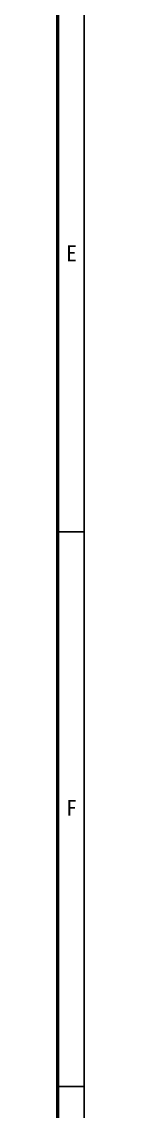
# Model space of a CAD drawing. Header units: millimetres. Extents: x 18255 to 228708, y -2217 to 146640.
# Drawn here: x 227823 to 228708, y 34297 to 70812 of the extents above; entities that cross this region are included whole.
import ezdxf

# ---------------------------------------------------------------- set-up
doc = ezdxf.new("R2010")
doc.units = ezdxf.units.MM
doc.layers.get('0').update_dxf_attribs({"color": 8})
doc.layers.add('轮廓', color=8, linetype='Continuous', lineweight=50)
doc.styles.get("Standard").update_dxf_attribs({"font": '', "height": 4})
doc.styles.get('Standard').set_extended_font_data('FangSong_GB2312')

msp = doc.modelspace()

# ---------------------------------------------------------------- linework, layer by layer
for p, q in [((228708.2, -2216.7), (228708.2, 146640.3)), ((227823.2, 53715.3), (228708.2, 53715.3)), ((227823.2, 35130.3), (228708.2, 35130.3))]:
    msp.add_line(p, q)
at = {"layer": '轮廓'}
msp.add_line((227823.2, -1331.7), (227823.2, 145755.3), dxfattribs=at)

# ---------------------------------------------------------------- texts
for s, p in [('E', (228100.9, 62787.2)), ('F', (228100.9, 44202.2))]:
    msp.add_text(s, height=531).set_placement(p)

doc.saveas('drawing.dxf')
